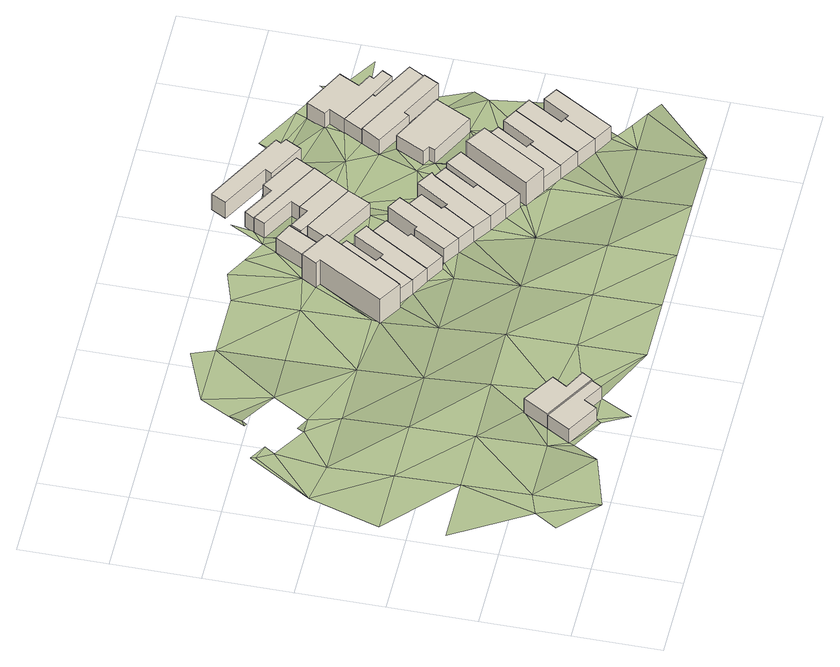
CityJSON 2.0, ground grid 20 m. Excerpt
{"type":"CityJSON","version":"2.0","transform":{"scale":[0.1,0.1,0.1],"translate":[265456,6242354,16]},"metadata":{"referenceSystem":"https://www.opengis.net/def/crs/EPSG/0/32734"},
"CityObjects":{
"building1":{"type":"Building","attributes":{"address":"Shelley Road Salt River Cape Town","building":"house","building:levels":1,"building_height":4.1,"roof_height":23.65,"ground_height":19.55,"plus_code":"4FRW3F87+Q5M"},"geometry":[{"type":"Solid","lod":"1","boundaries":[[[[0,1,2,3]],[[1,4,5,2]],[[4,6,7,5]],[[6,8,9,7]],[[8,10,11,9]],[[10,0,3,11]],[[3,2,5,7,9,11]],[[10,8,6,4,1,0]]]]}]},
"building2":{"type":"Building","attributes":{"address":"Shelley Road Salt River Cape Town","building":"house","building:levels":1,"building_height":4.1,"roof_height":24.03,"ground_height":19.93,"plus_code":"4FRW3F87+Q5P"},"geometry":[{"type":"Solid","lod":"1","boundaries":[[[[1,0,12,13]],[[0,14,15,12]],[[14,16,17,15]],[[16,18,19,17]],[[18,20,21,19]],[[20,1,13,21]],[[13,12,15,17,19,21]],[[20,18,16,14,0,1]]]]}]},
"building3":{"type":"Building","attributes":{"address":"52 Dove Street Salt River Cape Town","building":"house","building:levels":2,"building_height":6.9,"roof_height":24.6,"ground_height":17.7,"plus_code":"4FRW3F87+X86"},"geometry":[{"type":"Solid","lod":"1","boundaries":[[[[22,23,24,25]],[[23,26,27,24]],[[26,28,29,27]],[[28,30,31,29]],[[30,32,33,31]],[[32,34,35,33]],[[34,36,37,35]],[[36,22,25,37]],[[25,24,27,29,31,33,35,37]],[[36,34,32,30,28,26,23,22]]]]}]},
"building4":{"type":"Building","attributes":{"address":"50 Dove Street Salt River Cape Town","building":"house","building:levels":1,"building_height":4.1,"roof_height":21.81,"ground_height":17.71,"plus_code":"4FRW3F87+X88"},"geometry":[{"type":"Solid","lod":"1","boundaries":[[[[23,22,38,39]],[[22,40,41,38]],[[40,42,43,41]],[[42,44,45,43]],[[44,46,47,45]],[[46,23,39,47]],[[39,38,41,43,45,47]],[[46,44,42,40,22,23]]]]}]},
"building5":{"type":"Building","attributes":{"address":"48 Dove Street Salt River Cape Town","building":"house","building:levels":1,"building_height":4.1,"roof_height":21.81,"ground_height":17.71,"plus_code":"4FRW3F87+W8P"},"geometry":[{"type":"Solid","lod":"1","boundaries":[[[[40,48,49,41]],[[48,50,51,49]],[[50,52,53,51]],[[52,54,55,53]],[[54,56,57,55]],[[56,42,43,57]],[[42,40,41,43]],[[41,49,51,53,55,57,43]],[[42,56,54,52,50,48,40]]]]}]},
"building6":{"type":"Building","attributes":{"address":"46 Dove Street Salt River Cape Town","building":"house","building:levels":1,"building_height":4.1,"roof_height":21.81,"ground_height":17.71,"plus_code":"4FRW3F87+W9J"},"geometry":[{"type":"Solid","lod":"1","boundaries":[[[[58,59,60,49]],[[59,61,62,60]],[[61,63,64,62]],[[63,65,66,64]],[[65,67,51,66]],[[67,58,49,51]],[[49,60,62,64,66,51]],[[67,65,63,61,59,58]]]]}]},
"building7":{"type":"Building","attributes":{"address":"Salt River Cape Town","building":"house","building:levels":1,"building_height":4.1,"roof_height":21.28,"ground_height":17.18,"plus_code":"4FRW3F97+289"},"geometry":[{"type":"Solid","lod":"1","boundaries":[[[[68,69,70,71]],[[69,72,73,70]],[[72,74,75,73]],[[74,68,71,75]],[[71,70,73,75]],[[74,72,69,68]]]]}]},
"building8":{"type":"Building","attributes":{"address":"44 Dove Street Salt River Cape Town","building":"house","building:levels":1,"building_height":4.1,"roof_height":22.16,"ground_height":18.06,"plus_code":"4FRW3F87+W97"},"geometry":[{"type":"Solid","lod":"1","boundaries":[[[[76,77,78,79]],[[77,80,81,78]],[[80,82,83,81]],[[82,84,85,83]],[[84,86,87,85]],[[86,88,89,87]],[[88,76,79,89]],[[79,78,81,83,85,87,89]],[[88,86,84,82,80,77,76]]]]}]},
"building9":{"type":"Building","attributes":{"address":"42 Dove Street Salt River Cape Town","building":"house","building:levels":1,"building_height":4.1,"roof_height":22.16,"ground_height":18.06,"plus_code":"4FRW3F87+W99"},"geometry":[{"type":"Solid","lod":"1","boundaries":[[[[76,90,91,79]],[[90,92,93,91]],[[92,94,95,93]],[[94,96,97,95]],[[96,77,78,97]],[[77,76,79,78]],[[79,91,93,95,97,78]],[[77,96,94,92,90,76]]]]}]},
"building10":{"type":"Building","attributes":{"address":"Kingsley Road Salt River Cape Town","building":"house","building:levels":1,"building_height":4.1,"roof_height":21.12,"ground_height":17.02,"plus_code":"4FRW3F87+X9W"},"geometry":[{"type":"Solid","lod":"1","boundaries":[[[[98,99,100,101]],[[99,102,103,100]],[[102,104,105,103]],[[104,98,101,105]],[[101,100,103,105]],[[104,102,99,98]]]]}]},
"building11":{"type":"Building","attributes":{"address":"40 Dove Street Salt River Cape Town","building":"house","building:levels":1,"building_height":4.1,"roof_height":22.16,"ground_height":18.06,"plus_code":"4FRW3F87+VCR"},"geometry":[{"type":"Solid","lod":"1","boundaries":[[[[106,107,108,91]],[[107,109,110,108]],[[109,111,112,110]],[[111,113,114,112]],[[113,115,116,114]],[[115,117,93,116]],[[117,106,91,93]],[[91,108,110,112,114,116,93]],[[117,115,113,111,109,107,106]]]]}]},
"building12":{"type":"Building","attributes":{"address":"Kingsley Road Salt River Cape Town","building":"house","building:levels":1,"building_height":4.1,"roof_height":21.12,"ground_height":17.02,"plus_code":"4FRW3F97+295"},"geometry":[{"type":"Solid","lod":"1","boundaries":[[[[98,118,119,101]],[[118,120,121,119]],[[120,122,123,121]],[[122,124,125,123]],[[124,126,127,125]],[[126,99,100,127]],[[99,98,101,100]],[[101,119,121,123,125,127,100]],[[99,126,124,122,120,118,98]]]]}]},
"building13":{"type":"Building","attributes":{"address":"38 Dove Street Salt River Cape Town","building":"house","building:levels":1,"building_height":4.1,"roof_height":22.09,"ground_height":17.99,"plus_code":"4FRW3F87+WC4"},"geometry":[{"type":"Solid","lod":"1","boundaries":[[[[107,128,129,130]],[[128,131,132,129]],[[131,133,134,132]],[[133,135,136,134]],[[135,109,137,136]],[[109,107,130,137]],[[130,129,132,134,136,137]],[[109,135,133,131,128,107]]]]}]},
"building14":{"type":"Building","attributes":{"address":"Kingsley Road Salt River Cape Town","building":"house","building:levels":1,"building_height":4.1,"roof_height":21.12,"ground_height":17.02,"plus_code":"4FRW3F97+2CC"},"geometry":[{"type":"Solid","lod":"1","boundaries":[[[[138,139,140,119]],[[139,141,142,140]],[[141,143,144,142]],[[143,145,146,144]],[[145,147,121,146]],[[147,138,119,121]],[[119,140,142,144,146,121]],[[147,145,143,141,139,138]]]]}]},
"building15":{"type":"Building","attributes":{"address":"36 Dove Street Salt River Cape Town","building":"house","building:levels":1,"building_height":4.1,"roof_height":22.09,"ground_height":17.99,"plus_code":"4FRW3F87+VCH"},"geometry":[{"type":"Solid","lod":"1","boundaries":[[[[128,148,149,129]],[[148,150,151,149]],[[150,152,153,151]],[[152,131,132,153]],[[131,128,129,132]],[[129,149,151,153,132]],[[131,152,150,148,128]]]]}]},
"building16":{"type":"Building","attributes":{"address":"Kingsley Road Salt River Cape Town","building":"house","building:levels":1,"building_height":4.1,"roof_height":20.82,"ground_height":16.72,"plus_code":"4FRW3F97+2CM"},"geometry":[{"type":"Solid","lod":"1","boundaries":[[[[154,155,156,157]],[[155,158,159,156]],[[158,160,161,159]],[[160,162,163,161]],[[162,164,165,163]],[[164,154,157,165]],[[157,156,159,161,163,165]],[[164,162,160,158,155,154]]]]}]},
"building17":{"type":"Building","attributes":{"address":"34 Dove Street Salt River Cape Town","building":"house","building:levels":2,"building_height":6.9,"roof_height":24.89,"ground_height":17.99,"plus_code":"4FRW3F87+VFF"},"geometry":[{"type":"Solid","lod":"1","boundaries":[[[[166,167,168,169]],[[167,170,171,168]],[[170,172,173,171]],[[172,166,169,173]],[[169,168,171,173]],[[172,170,167,166]]]]}]},
"building18":{"type":"Building","attributes":{"address":"32 Dove Street Salt River Cape Town","building":"house","building:levels":1,"building_height":4.1,"roof_height":22.09,"ground_height":17.99,"plus_code":"4FRW3F87+VFH"},"geometry":[{"type":"Solid","lod":"1","boundaries":[[[[166,174,175,176]],[[174,177,178,175]],[[177,179,180,178]],[[179,181,182,180]],[[181,167,183,182]],[[167,166,176,183]],[[176,175,178,180,182,183]],[[167,181,179,177,174,166]]]]}]},
"building19":{"type":"Building","attributes":{"address":"82 Kingsley Road Salt River Cape Town","building":"house","building:levels":1,"building_height":4.1,"roof_height":20.82,"ground_height":16.72,"plus_code":"4FRW3F97+3C7"},"geometry":[{"type":"Solid","lod":"1","boundaries":[[[[184,185,186,187]],[[185,188,189,186]],[[188,190,191,189]],[[190,192,193,191]],[[192,194,195,193]],[[194,196,197,195]],[[196,198,199,197]],[[198,200,201,199]],[[200,184,187,201]],[[187,186,189,191,193,195,197,199,201]],[[200,198,196,194,192,190,188,185,184]]]]}]},
"building20":{"type":"Building","attributes":{"address":"30 Dove Street Salt River Cape Town","building":"house","building:levels":1,"building_height":4.1,"roof_height":22.06,"ground_height":17.96,"plus_code":"4FRW3F87+RGR"},"geometry":[{"type":"Solid","lod":"1","boundaries":[[[[174,202,203,175]],[[202,204,205,203]],[[204,206,207,205]],[[206,208,209,207]],[[208,177,178,209]],[[177,174,175,178]],[[175,203,205,207,209,178]],[[177,208,206,204,202,174]]]]}]},
"building21":{"type":"Building","attributes":{"address":"28 Dove Street Salt River Cape Town","building":"house","building:levels":1,"building_height":4.1,"roof_height":22.06,"ground_height":17.96,"plus_code":"4FRW3F87+VG4"},"geometry":[{"type":"Solid","lod":"1","boundaries":[[[[202,210,211,203]],[[210,212,213,211]],[[212,214,215,213]],[[214,216,217,215]],[[216,204,205,217]],[[204,202,203,205]],[[203,211,213,215,217,205]],[[204,216,214,212,210,202]]]]}]},
"building22":{"type":"Building","attributes":{"address":"67 Kingsley Road Salt River Cape Town","building":"house","building:levels":1,"building_height":4.1,"roof_height":21.27,"ground_height":17.17,"plus_code":"4FRW3F87+WGJ"},"geometry":[{"type":"Solid","lod":"1","boundaries":[[[[218,219,220,221]],[[219,222,223,220]],[[222,224,225,223]],[[224,226,227,225]],[[226,228,229,227]],[[228,218,221,229]],[[221,220,223,225,227,229]],[[228,226,224,222,219,218]]]]}]},
"building23":{"type":"Building","attributes":{"address":"26 Dove Street Salt River Cape Town","building":"house","building:levels":1,"building_height":4.1,"roof_height":22.06,"ground_height":17.96,"plus_code":"4FRW3F87+RGH"},"geometry":[{"type":"Solid","lod":"1","boundaries":[[[[230,231,232,211]],[[231,233,234,232]],[[233,235,236,234]],[[235,237,238,236]],[[237,239,213,238]],[[239,230,211,213]],[[211,232,234,236,238,213]],[[239,237,235,233,231,230]]]]}]},
"building24":{"type":"Building","attributes":{"address":"65 Kingsley Road Salt River Cape Town","building":"house","building:levels":1,"building_height":4.1,"roof_height":21.27,"ground_height":17.17,"plus_code":"4FRW3F87+XG7"},"geometry":[{"type":"Solid","lod":"1","boundaries":[[[[240,241,242,243]],[[241,244,245,242]],[[244,246,247,245]],[[246,248,249,247]],[[248,250,251,249]],[[250,240,243,251]],[[243,242,245,247,249,251]],[[250,248,246,244,241,240]]]]}]},
"building25":{"type":"Building","attributes":{"address":"63 Kingsley Road Salt River Cape Town","building":"house","building:levels":1,"building_height":4.1,"roof_height":20.94,"ground_height":16.84,"plus_code":"4FRW3F87+XGH"},"geometry":[{"type":"Solid","lod":"1","boundaries":[[[[252,241,253,254]],[[241,240,255,253]],[[240,256,257,255]],[[256,258,259,257]],[[258,260,261,259]],[[260,252,254,261]],[[254,253,255,257,259,261]],[[260,258,256,240,241,252]]]]}]},
"building26":{"type":"Building","attributes":{"address":"61 Kingsley Road Salt River Cape Town","building":"house","building:levels":1,"building_height":4.1,"roof_height":20.94,"ground_height":16.84,"plus_code":"4FRW3F97+2G8"},"geometry":[{"type":"Solid","lod":"1","boundaries":[[[[262,263,261,254]],[[263,264,265,261]],[[264,266,267,265]],[[266,268,269,267]],[[268,270,271,269]],[[270,272,273,271]],[[272,274,275,273]],[[274,276,277,275]],[[276,278,279,277]],[[278,280,281,279]],[[280,262,254,281]],[[254,261,265,267,269,271,273,275,277,279,281]],[[280,278,276,274,272,270,268,266,264,263,262]]]]}]},
"terrain1":{"type":"TINRelief","geometry":[{"type":"CompositeSurface","lod":"1","boundaries":[[[282,283,284]],[[283,285,286]],[[282,287,283]],[[283,287,285]],[[288,287,282]],[[289,290,291]],[[285,290,289]],[[292,285,287]],[[293,287,288]],[[291,290,294]],[[285,292,290]],[[287,293,292]],[[295,291,294]],[[296,293,288]],[[291,297,298]],[[291,295,297]],[[293,296,4]],[[290,299,294]],[[4,296,300]],[[1,293,4]],[[290,292,299]],[[301,295,294]],[[298,297,302]],[[4,300,303]],[[295,302,297]],[[293,304,292]],[[304,293,1]],[[300,305,303]],[[294,299,306]],[[306,301,294]],[[303,305,307]],[[307,308,303]],[[292,309,299]],[[309,292,304]],[[310,301,311]],[[301,306,311]],[[312,313,314]],[[315,314,313]],[[316,317,318]],[[316,319,317]],[[306,299,320]],[[318,309,304]],[[318,317,319]],[[309,320,299]],[[315,313,321]],[[322,323,307]],[[311,306,324]],[[323,322,319]],[[321,325,315]],[[311,324,321]],[[319,326,318]],[[324,306,320]],[[327,309,318]],[[322,326,319]],[[320,309,327]],[[327,318,326]],[[325,321,328]],[[324,329,321]],[[321,329,328]],[[320,330,324]],[[322,331,326]],[[332,325,328]],[[327,333,320]],[[330,320,333]],[[324,334,329]],[[326,335,327]],[[324,330,336]],[[326,331,335]],[[328,329,334]],[[334,324,336]],[[333,327,337]],[[338,330,333]],[[335,337,327]],[[338,333,339]],[[328,334,340]],[[335,331,341]],[[330,32,336]],[[337,342,333]],[[342,339,333]],[[338,339,343]],[[336,30,334]],[[336,32,30]],[[344,337,335]],[[340,334,28]],[[342,345,339]],[[334,30,28]],[[341,344,335]],[[346,345,342]],[[342,337,347]],[[342,348,346]],[[349,340,28]],[[344,350,337]],[[348,342,347]],[[347,337,351]],[[352,46,353]],[[350,351,337]],[[28,26,354]],[[346,348,61]],[[54,352,355]],[[349,28,356]],[[28,354,68]],[[357,344,341]],[[354,26,358]],[[54,46,352]],[[23,46,26]],[[28,68,356]],[[348,86,61]],[[359,358,26]],[[26,46,359]],[[359,46,54]],[[360,358,359]],[[65,361,61]],[[350,362,351]],[[359,54,363]],[[344,364,350]],[[86,65,61]],[[356,68,365]],[[86,84,65]],[[366,358,360]],[[360,359,367]],[[363,368,65]],[[350,369,362]],[[68,366,365]],[[357,364,344]],[[360,370,366]],[[84,82,65]],[[371,359,363]],[[365,366,372]],[[82,363,65]],[[369,350,373]],[[372,366,370]],[[374,365,372]],[[350,375,373]],[[363,82,371]],[[376,365,374]],[[370,145,372]],[[364,377,350]],[[377,375,350]],[[378,379,96]],[[370,122,120]],[[380,96,379]],[[145,370,120]],[[82,80,371]],[[77,96,80]],[[380,381,96]],[[80,98,371]],[[357,382,364]],[[96,381,80]],[[383,373,375]],[[377,384,375]],[[80,381,98]],[[377,364,385]],[[386,387,388]],[[389,390,135]],[[384,377,385]],[[391,385,364]],[[386,392,387]],[[373,383,393]],[[394,98,381]],[[152,135,390]],[[383,375,395]],[[135,111,109]],[[382,396,364]],[[111,394,381]],[[364,397,391]],[[111,135,152]],[[387,392,398]],[[364,396,397]],[[399,118,98]],[[394,111,152]],[[392,400,398]],[[400,392,155]],[[393,383,395]],[[244,98,394]],[[118,399,401]],[[394,152,222]],[[393,222,152]],[[244,399,98]],[[395,222,393]],[[218,394,222]],[[155,402,400]],[[402,155,401]],[[222,219,218]],[[401,399,402]],[[397,396,403]],[[218,228,394]],[[181,404,405]],[[181,405,406]],[[396,382,407]],[[396,408,403]],[[244,394,228]],[[395,409,222]],[[409,395,167]],[[408,396,410]],[[181,406,206]],[[399,244,241]],[[167,181,409]],[[396,407,410]],[[411,412,413]],[[408,414,403]],[[382,415,407]],[[416,402,399]],[[413,417,411]],[[244,228,418]],[[419,181,206]],[[241,252,399]],[[409,181,419]],[[416,413,402]],[[417,420,411]],[[421,422,423]],[[419,206,204]],[[424,421,423]],[[399,252,416]],[[233,403,414]],[[417,413,276]],[[421,216,422]],[[418,228,226]],[[419,425,409]],[[426,420,417]],[[425,419,204]],[[416,276,413]],[[427,418,226]],[[204,216,428]],[[252,429,416]],[[428,216,421]],[[409,425,226]],[[276,426,417]],[[425,204,428]],[[428,421,233]],[[226,430,427]],[[226,425,431]],[[430,226,431]],[[432,260,258]],[[426,276,433]],[[432,258,434]],[[276,435,433]],[[436,437,435]],[[437,438,439]],[[439,432,434]],[[433,435,440]],[[441,435,437]]]}]}
},
"vertices":[
[471,100,36],[352,171,36],[352,171,76],[471,100,76],[320,118,36],[320,118,76],[394,74,36],[394,74,76],[412,104,36],[412,104,76],[457,77,36],[457,77,76],
[471,100,80],[352,171,80],[486,124,36],[486,124,80],[439,149,36],[439,149,80],[460,183,36],[460,183,80],[386,229,36],[386,229,80],
[657,563,12],[750,717,12],[750,717,86],[657,563,86],[762,737,12],[762,737,86],[695,776,12],[695,776,86],[674,742,12],[674,742,86],[686,735,12],[686,735,86],[599,587,12],[599,587,86],[651,555,12],[651,555,86],
[657,563,58],[750,717,58],[696,538,12],[696,538,58],[746,619,12],[746,619,58],[736,625,12],[736,625,58],[780,698,12],[780,698,58],
[735,515,12],[735,515,58],[819,650,12],[819,650,58],[831,666,12],[831,666,58],[800,685,12],[800,685,58],[756,614,12],[756,614,58],
[735,515,14],[777,490,14],[777,490,58],[828,569,14],[828,569,58],[821,574,14],[821,574,58],[855,628,14],[855,628,58],[819,650,14],
[760,847,9],[721,774,9],[721,774,53],[760,847,53],[761,751,9],[761,751,53],[802,827,9],[802,827,53],
[832,467,14],[910,591,14],[910,591,62],[832,467,62],[923,614,14],[923,614,62],[891,633,14],[891,633,62],[847,560,14],[847,560,62],[840,564,14],[840,564,62],[795,491,14],[795,491,62],
[870,443,14],[870,443,62],[917,516,14],[917,516,62],[911,521,14],[911,521,62],[942,571,14],[942,571,62],
[930,726,10],[811,790,10],[811,790,51],[930,726,51],[784,742,10],[784,742,51],[903,674,10],[903,674,51],
[870,443,12],[911,415,12],[911,415,62],[1001,556,12],[1001,556,62],[1009,563,12],[1009,563,62],[973,586,12],[973,586,62],[925,511,12],[925,511,62],[917,516,12],
[954,767,10],[954,767,51],[862,818,10],[862,818,51],[853,799,10],[853,799,51],[806,824,10],[806,824,51],[793,800,10],[793,800,51],
[951,391,12],[951,391,61],[911,415,61],[996,462,12],[996,462,61],[986,468,12],[986,468,61],[1030,538,12],[1030,538,61],[1001,556,61],
[954,767,7],[980,811,7],[980,811,51],[811,905,7],[811,905,51],[798,880,7],[798,880,51],[874,838,7],[874,838,51],[862,818,7],
[988,368,12],[988,368,61],[1082,516,12],[1082,516,61],[1045,539,12],[1045,539,61],
[980,811,4],[1004,855,4],[1004,855,48],[980,811,48],[911,907,4],[911,907,48],[899,886,4],[899,886,48],[825,928,4],[825,928,48],[811,905,4],[811,905,48],
[1044,329,16],[1135,476,16],[1135,476,89],[1044,329,89],[1089,506,16],[1089,506,89],[996,357,16],[996,357,89],
[1088,302,16],[1088,302,61],[1044,329,61],[1135,378,16],[1135,378,61],[1126,383,16],[1126,383,61],[1170,454,16],[1170,454,61],[1135,476,61],
[1046,908,0],[937,968,0],[937,968,48],[1046,908,48],[863,1008,0],[863,1008,48],[844,974,0],[844,974,48],[956,912,0],[956,912,48],[948,897,0],[948,897,48],[1032,851,0],[1032,851,48],[1052,888,0],[1052,888,48],[1039,896,0],[1039,896,48],
[1133,275,16],[1133,275,61],[1225,428,16],[1225,428,61],[1191,447,16],[1191,447,61],[1144,372,16],[1144,372,61],
[1179,247,16],[1179,247,61],[1224,321,16],[1224,321,61],[1213,327,16],[1213,327,61],[1261,407,16],[1261,407,61],
[1074,595,12],[1090,587,12],[1090,587,53],[1074,595,53],[1083,572,12],[1083,572,53],[1188,519,12],[1188,519,53],[1229,600,12],[1229,600,53],[1108,661,12],[1108,661,53],
[1179,247,18],[1222,221,18],[1222,221,61],[1303,357,18],[1303,357,61],[1270,377,18],[1270,377,61],[1233,316,18],[1233,316,61],[1224,321,18],
[1293,640,8],[1112,737,8],[1112,737,53],[1293,640,53],[1088,693,8],[1088,693,53],[1171,648,8],[1171,648,53],[1177,659,8],[1177,659,53],[1275,606,8],[1275,606,53],
[1136,780,8],[1112,737,49],[1136,780,49],[1293,640,49],[1314,677,8],[1314,677,49],[1215,730,8],[1215,730,49],[1218,736,8],[1218,736,49],
[1136,780,2],[1218,736,2],[1278,707,2],[1278,707,49],[1291,731,2],[1291,731,49],[1265,744,2],[1265,744,49],[1270,754,2],[1270,754,49],[1238,770,2],[1238,770,49],[1262,817,2],[1262,817,49],[1165,867,2],[1165,867,49],[1143,823,2],[1143,823,49],[1156,816,2],[1156,816,49],
[152,10,41],[100,143,38],[67,91,39],[152,315,35],[2,315,34],[152,160,38],[280,48,41],[2,460,27],[152,460,30],[57,624,22],[302,315,31],[302,160,35],[152,605,24],[172,723,20],[314,106,36],[152,760,20],[150,770,20],[302,460,28],[386,63,41],[247,675,21],[187,747,20],[394,74,41],[386,229,39],[419,4,41],[302,605,21],[457,77,41],[412,104,39],[452,315,36],[258,692,17],[283,676,21],[247,800,17],[254,811,17],[242,803,17],[266,842,13],[439,149,39],[452,160,39],[460,183,39],[486,124,39],[452,460,25],[336,759,17],[602,10,41],[471,100,39],[452,605,17],[302,910,13],[602,160,39],[602,315,36],[452,910,9],[452,760,12],[599,587,17],[753,10,39],[432,961,9],[602,460,25],[602,760,12],[753,160,37],[602,605,17],[753,315,31],[651,555,17],[696,538,17],[602,910,9],[903,10,38],[753,460,21],[657,563,17],[903,160,35],[735,515,21],[777,490,21],[832,467,21],[795,491,21],[676,933,9],[903,315,24],[870,443,21],[746,619,17],[736,625,17],[721,774,12],[756,614,17],[725,906,9],[1053,10,36],[761,751,12],[784,742,12],[793,800,12],[821,574,17],[911,415,21],[831,666,14],[1053,160,28],[777,878,9],[802,827,12],[811,790,12],[819,650,17],[951,391,21],[806,824,12],[903,674,14],[798,880,9],[988,368,22],[811,905,9],[996,357,22],[819,957,9],[1053,315,22],[911,521,21],[917,516,21],[925,511,21],[973,586,14],[1203,10,31],[1053,460,20],[1044,329,22],[1088,302,22],[899,886,7],[903,910,7],[825,928,9],[986,468,20],[996,462,20],[1133,275,20],[911,907,7],[1082,516,20],[1053,605,12],[1089,506,20],[1203,160,23],[1179,247,20],[956,912,7],[1053,760,8],[948,897,7],[980,811,8],[1032,851,4],[1222,221,23],[1126,383,20],[1135,378,20],[1144,372,20],[1311,160,22],[1233,210,23],[1188,519,16],[1268,186,23],[1046,908,4],[1039,896,4],[1052,888,4],[1279,286,18],[1344,138,22],[1143,823,8],[1053,910,4],[1171,648,12],[1203,460,15],[1069,950,4],[1270,377,20],[1213,327,20],[1224,321,20],[1233,316,20],[1286,500,15],[1176,893,2],[1177,659,12],[1297,420,15],[1156,816,8],[1275,606,12],[1307,535,10],[1278,707,8],[1257,849,2],[1314,677,10],[1262,817,8],[1238,770,8],[1270,754,8],[1265,744,8],[1291,731,6],[1263,860,2],[1353,760,6]
]}
